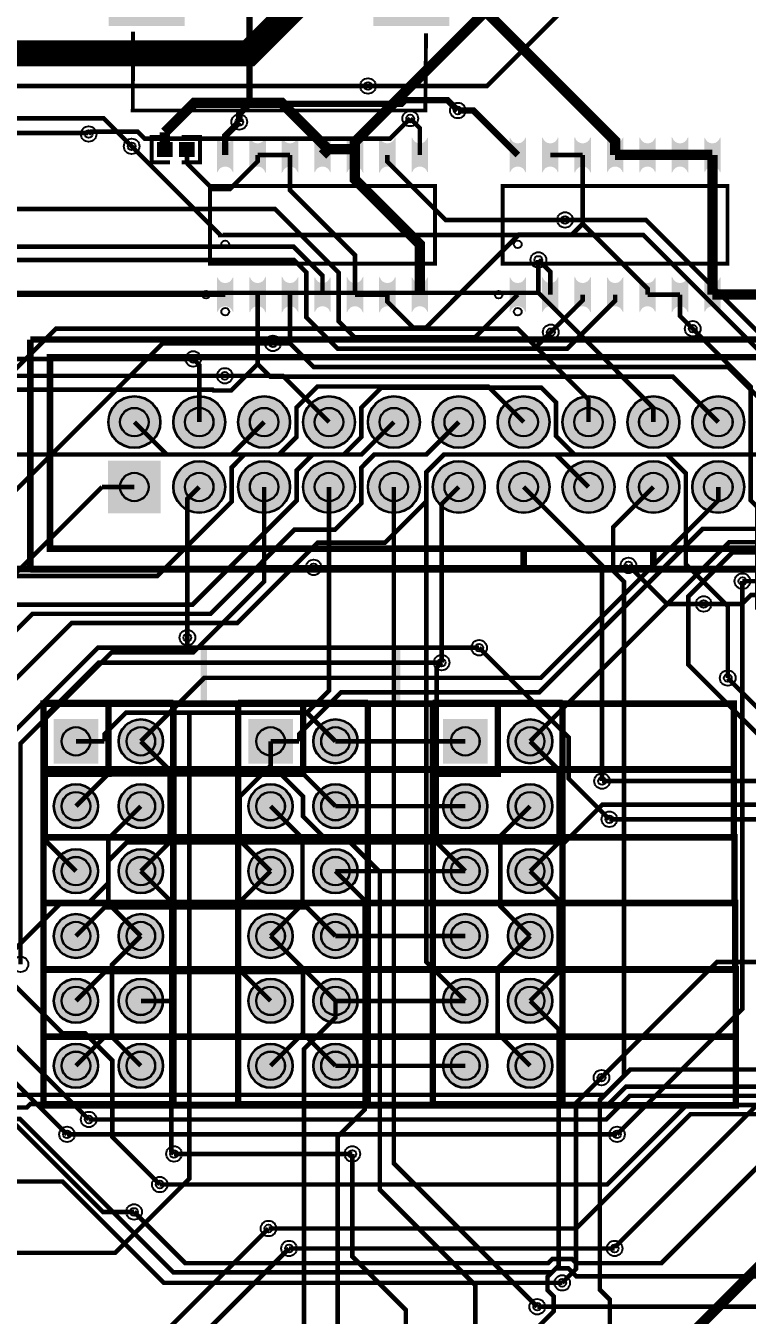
# Model space of a CAD drawing. Header units: millimetres. Extents: x 0 to 210, y -1 to 136.
# Drawn here: x 35.6 to 63.9, y 35 to 85.5 of the extents above; entities that cross this region are included whole.
import ezdxf

# ---------------------------------------------------------------- set-up
doc = ezdxf.new("R2010")
doc.units = ezdxf.units.MM
for name, color, linetype, true_color in [('BottomLayer', 7, 'Continuous', 0x0000ff), ('BottomSolderMaskLayer', 7, 'Continuous', 0xaa00ff), ('Document', 7, 'Continuous', 0xffffff), ('Hole', 7, 'Continuous', 0x222222), ('Multi-Layer', 7, 'Continuous', 0xc0c0c0), ('TopLayer', 7, 'Continuous', 0xff0000), ('TopPasteMaskLayer', 7, 'Continuous', 0x808080), ('TopSilkLayer', 7, 'Continuous', 0xffcc00), ('TopSolderMaskLayer', 7, 'Continuous', 0x800080)]:
    doc.layers.add(name, color=color, linetype=linetype, true_color=true_color)

msp = doc.modelspace()

# ---------------------------------------------------------------- hatches: boundary and pattern name
at = {"layer": 'BottomSolderMaskLayer'}
for points in [[(38.852, 69.951, 1), (40.903, 69.951, 1)], [(41.392, 69.951, 1), (43.443, 69.951, 1)], [(43.932, 69.951, 1), (45.983, 69.951, 1)], [(46.472, 69.951, 1), (48.523, 69.951, 1)], [(49.012, 69.951, 1), (51.063, 69.951, 1)], [(51.552, 69.951, 1), (53.603, 69.951, 1)], [(54.092, 69.951, 1), (56.143, 69.951, 1)], [(56.632, 69.951, 1), (58.683, 69.951, 1)], [(59.172, 69.951, 1), (61.223, 69.951, 1)], [(61.712, 69.951, 1), (63.763, 69.951, 1)], [(38.852, 68.436), (40.903, 68.436), (40.903, 66.385), (38.852, 66.385)], [(41.392, 67.411, 1), (43.443, 67.411, 1)], [(43.932, 67.411, 1), (45.983, 67.411, 1)], [(46.472, 67.411, 1), (48.523, 67.411, 1)], [(49.012, 67.411, 1), (51.063, 67.411, 1)], [(51.552, 67.411, 1), (53.603, 67.411, 1)], [(54.092, 67.411, 1), (56.143, 67.411, 1)], [(56.632, 67.411, 1), (58.683, 67.411, 1)], [(59.172, 67.411, 1), (61.223, 67.411, 1)], [(61.712, 67.411, 1), (63.763, 67.411, 1)], [(38.467, 58.33), (38.467, 56.58), (36.717, 56.58), (36.717, 58.33)], [(39.257, 57.455, 1), (41.008, 57.455, 1)], [(46.087, 58.33), (46.087, 56.58), (44.337, 56.58), (44.337, 58.33)], [(46.877, 57.455, 1), (48.628, 57.455, 1)], [(53.707, 58.33), (53.707, 56.58), (51.957, 56.58), (51.957, 58.33)], [(54.497, 57.455, 1), (56.248, 57.455, 1)], [(36.717, 54.915, 1), (38.468, 54.915, 1)], [(39.257, 54.915, 1), (41.008, 54.915, 1)], [(44.337, 54.915, 1), (46.088, 54.915, 1)], [(46.877, 54.915, 1), (48.628, 54.915, 1)], [(51.957, 54.915, 1), (53.708, 54.915, 1)], [(54.497, 54.915, 1), (56.248, 54.915, 1)], [(36.717, 52.375, 1), (38.468, 52.375, 1)], [(39.257, 52.375, 1), (41.008, 52.375, 1)], [(44.337, 52.375, 1), (46.088, 52.375, 1)], [(46.877, 52.375, 1), (48.628, 52.375, 1)], [(51.957, 52.375, 1), (53.708, 52.375, 1)], [(54.497, 52.375, 1), (56.248, 52.375, 1)], [(36.717, 49.835, 1), (38.468, 49.835, 1)], [(39.257, 49.835, 1), (41.008, 49.835, 1)], [(44.337, 49.835, 1), (46.088, 49.835, 1)], [(46.877, 49.835, 1), (48.628, 49.835, 1)], [(51.957, 49.835, 1), (53.708, 49.835, 1)], [(54.497, 49.835, 1), (56.248, 49.835, 1)], [(36.717, 47.295, 1), (38.468, 47.295, 1)], [(39.257, 47.295, 1), (41.008, 47.295, 1)], [(44.337, 47.295, 1), (46.088, 47.295, 1)], [(46.877, 47.295, 1), (48.628, 47.295, 1)], [(51.957, 47.295, 1), (53.708, 47.295, 1)], [(54.497, 47.295, 1), (56.248, 47.295, 1)], [(36.717, 44.755, 1), (38.468, 44.755, 1)], [(39.257, 44.755, 1), (41.008, 44.755, 1)], [(44.337, 44.755, 1), (46.088, 44.755, 1)], [(46.877, 44.755, 1), (48.628, 44.755, 1)], [(51.957, 44.755, 1), (53.708, 44.755, 1)], [(54.497, 44.755, 1), (56.248, 44.755, 1)]]:
    msp.add_hatch(color=256, dxfattribs=at).paths.add_polyline_path(points)
at = {"layer": 'Multi-Layer'}
for points in [[(38.878, 69.951, 1), (40.878, 69.951, 1)], [(41.418, 69.951, 1), (43.418, 69.951, 1)], [(43.958, 69.951, 1), (45.958, 69.951, 1)], [(46.498, 69.951, 1), (48.498, 69.951, 1)], [(49.038, 69.951, 1), (51.038, 69.951, 1)], [(51.578, 69.951, 1), (53.578, 69.951, 1)], [(54.118, 69.951, 1), (56.118, 69.951, 1)], [(56.658, 69.951, 1), (58.658, 69.951, 1)], [(59.198, 69.951, 1), (61.198, 69.951, 1)], [(61.738, 69.951, 1), (63.738, 69.951, 1)], [(38.878, 68.411), (40.878, 68.411), (40.878, 66.411), (38.878, 66.411)], [(41.418, 67.411, 1), (43.418, 67.411, 1)], [(43.958, 67.411, 1), (45.958, 67.411, 1)], [(46.498, 67.411, 1), (48.498, 67.411, 1)], [(49.038, 67.411, 1), (51.038, 67.411, 1)], [(51.578, 67.411, 1), (53.578, 67.411, 1)], [(54.118, 67.411, 1), (56.118, 67.411, 1)], [(56.658, 67.411, 1), (58.658, 67.411, 1)], [(59.198, 67.411, 1), (61.198, 67.411, 1)], [(61.738, 67.411, 1), (63.738, 67.411, 1)], [(38.442, 58.305), (38.442, 56.605), (36.742, 56.605), (36.742, 58.305)], [(39.282, 57.455, 1), (40.982, 57.455, 1)], [(46.062, 58.305), (46.062, 56.605), (44.362, 56.605), (44.362, 58.305)], [(46.902, 57.455, 1), (48.602, 57.455, 1)], [(53.682, 58.305), (53.682, 56.605), (51.982, 56.605), (51.982, 58.305)], [(54.522, 57.455, 1), (56.222, 57.455, 1)], [(36.742, 54.915, 1), (38.442, 54.915, 1)], [(39.282, 54.915, 1), (40.982, 54.915, 1)], [(44.362, 54.915, 1), (46.062, 54.915, 1)], [(46.902, 54.915, 1), (48.602, 54.915, 1)], [(51.982, 54.915, 1), (53.682, 54.915, 1)], [(54.522, 54.915, 1), (56.222, 54.915, 1)], [(36.742, 52.375, 1), (38.442, 52.375, 1)], [(39.282, 52.375, 1), (40.982, 52.375, 1)], [(44.362, 52.375, 1), (46.062, 52.375, 1)], [(46.902, 52.375, 1), (48.602, 52.375, 1)], [(51.982, 52.375, 1), (53.682, 52.375, 1)], [(54.522, 52.375, 1), (56.222, 52.375, 1)], [(36.742, 49.835, 1), (38.442, 49.835, 1)], [(39.282, 49.835, 1), (40.982, 49.835, 1)], [(44.362, 49.835, 1), (46.062, 49.835, 1)], [(46.902, 49.835, 1), (48.602, 49.835, 1)], [(51.982, 49.835, 1), (53.682, 49.835, 1)], [(54.522, 49.835, 1), (56.222, 49.835, 1)], [(36.742, 47.295, 1), (38.442, 47.295, 1)], [(39.282, 47.295, 1), (40.982, 47.295, 1)], [(44.362, 47.295, 1), (46.062, 47.295, 1)], [(46.902, 47.295, 1), (48.602, 47.295, 1)], [(51.982, 47.295, 1), (53.682, 47.295, 1)], [(54.522, 47.295, 1), (56.222, 47.295, 1)], [(36.742, 44.755, 1), (38.442, 44.755, 1)], [(39.282, 44.755, 1), (40.982, 44.755, 1)], [(44.362, 44.755, 1), (46.062, 44.755, 1)], [(46.902, 44.755, 1), (48.602, 44.755, 1)], [(51.982, 44.755, 1), (53.682, 44.755, 1)], [(54.522, 44.755, 1), (56.222, 44.755, 1)]]:
    msp.add_hatch(color=256, dxfattribs=at).paths.add_polyline_path(points)
at = {"layer": 'TopLayer'}
for points in [[(41.354, 80.35), (41.354, 80.89), (40.788, 80.89), (40.788, 80.35)], [(41.654, 80.35), (41.654, 80.89), (42.219, 80.89), (42.219, 80.35)], [(43.732, 81.093, -0.785398), (43.137, 81.093), (43.137, 79.721, -0.785398), (43.732, 79.721)], [(45.002, 81.093, -0.785398), (44.407, 81.093), (44.407, 79.721, -0.785398), (45.002, 79.721)], [(46.272, 81.093, -0.785398), (45.677, 81.093), (45.677, 79.721, -0.785398), (46.272, 79.721)], [(47.542, 81.093, -0.785398), (46.947, 81.093), (46.947, 79.721, -0.785398), (47.542, 79.721)], [(48.812, 81.093, -0.785398), (48.217, 81.093), (48.217, 79.721, -0.785398), (48.812, 79.721)], [(50.082, 81.093, -0.785398), (49.487, 81.093), (49.487, 79.721, -0.785398), (50.082, 79.721)], [(51.352, 81.093, -0.785398), (50.757, 81.093), (50.757, 79.721, -0.785398), (51.352, 79.721)], [(55.187, 81.093, -0.785398), (54.592, 81.093), (54.592, 79.721, -0.785398), (55.187, 79.721)], [(56.457, 81.093, -0.785398), (55.862, 81.093), (55.862, 79.721, -0.785398), (56.457, 79.721)], [(57.727, 81.093, -0.785398), (57.132, 81.093), (57.132, 79.721, -0.785398), (57.727, 79.721)], [(58.997, 81.093, -0.785398), (58.402, 81.093), (58.402, 79.721, -0.785398), (58.997, 79.721)], [(60.267, 81.093, -0.785398), (59.672, 81.093), (59.672, 79.721, -0.785398), (60.267, 79.721)], [(61.537, 81.093, -0.785398), (60.942, 81.093), (60.942, 79.721, -0.785398), (61.537, 79.721)], [(62.807, 81.093, -0.785398), (62.212, 81.093), (62.212, 79.721, -0.785398), (62.807, 79.721)], [(43.732, 75.626, -0.785398), (43.137, 75.626), (43.137, 74.253, -0.785398), (43.732, 74.253)], [(45.002, 75.626, -0.785398), (44.407, 75.626), (44.407, 74.253, -0.785398), (45.002, 74.253)], [(46.272, 75.626, -0.785398), (45.677, 75.626), (45.677, 74.253, -0.785398), (46.272, 74.253)], [(47.542, 75.626, -0.785398), (46.947, 75.626), (46.947, 74.253, -0.785398), (47.542, 74.253)], [(48.812, 75.626, -0.785398), (48.217, 75.626), (48.217, 74.253, -0.785398), (48.812, 74.253)], [(50.082, 75.626, -0.785398), (49.487, 75.626), (49.487, 74.253, -0.785398), (50.082, 74.253)], [(51.352, 75.626, -0.785398), (50.757, 75.626), (50.757, 74.253, -0.785398), (51.352, 74.253)], [(55.187, 75.626, -0.785398), (54.592, 75.626), (54.592, 74.253, -0.785398), (55.187, 74.253)], [(56.457, 75.626, -0.785398), (55.862, 75.626), (55.862, 74.253, -0.785398), (56.457, 74.253)], [(57.727, 75.626, -0.785398), (57.132, 75.626), (57.132, 74.253, -0.785398), (57.727, 74.253)], [(58.997, 75.626, -0.785398), (58.402, 75.626), (58.402, 74.253, -0.785398), (58.997, 74.253)], [(60.267, 75.626, -0.785398), (59.672, 75.626), (59.672, 74.253, -0.785398), (60.267, 74.253)], [(61.537, 75.626, -0.785398), (60.942, 75.626), (60.942, 74.253, -0.785398), (61.537, 74.253)], [(62.807, 75.626, -0.785398), (62.212, 75.626), (62.212, 74.253, -0.785398), (62.807, 74.253)]]:
    msp.add_hatch(color=256, dxfattribs=at).paths.add_polyline_path(points)
at = {"layer": 'TopPasteMaskLayer'}
for points in [[(41.369, 80.39), (41.369, 80.85), (41.329, 80.89), (40.828, 80.89), (40.788, 80.85), (40.788, 80.39), (40.828, 80.35), (41.329, 80.35)], [(41.639, 80.39), (41.639, 80.85), (41.679, 80.89), (42.179, 80.89), (42.219, 80.85), (42.219, 80.39), (42.179, 80.35), (41.679, 80.35)], [(43.732, 81.093, -0.785398), (43.137, 81.093), (43.137, 79.721, -0.785398), (43.732, 79.721)], [(45.002, 81.093, -0.785398), (44.407, 81.093), (44.407, 79.721, -0.785398), (45.002, 79.721)], [(46.272, 81.093, -0.785398), (45.677, 81.093), (45.677, 79.721, -0.785398), (46.272, 79.721)], [(47.542, 81.093, -0.785398), (46.947, 81.093), (46.947, 79.721, -0.785398), (47.542, 79.721)], [(48.812, 81.093, -0.785398), (48.217, 81.093), (48.217, 79.721, -0.785398), (48.812, 79.721)], [(50.082, 81.093, -0.785398), (49.487, 81.093), (49.487, 79.721, -0.785398), (50.082, 79.721)], [(51.352, 81.093, -0.785398), (50.757, 81.093), (50.757, 79.721, -0.785398), (51.352, 79.721)], [(55.187, 81.093, -0.785398), (54.592, 81.093), (54.592, 79.721, -0.785398), (55.187, 79.721)], [(56.457, 81.093, -0.785398), (55.862, 81.093), (55.862, 79.721, -0.785398), (56.457, 79.721)], [(57.727, 81.093, -0.785398), (57.132, 81.093), (57.132, 79.721, -0.785398), (57.727, 79.721)], [(58.997, 81.093, -0.785398), (58.402, 81.093), (58.402, 79.721, -0.785398), (58.997, 79.721)], [(60.267, 81.093, -0.785398), (59.672, 81.093), (59.672, 79.721, -0.785398), (60.267, 79.721)], [(61.537, 81.093, -0.785398), (60.942, 81.093), (60.942, 79.721, -0.785398), (61.537, 79.721)], [(62.807, 81.093, -0.785398), (62.212, 81.093), (62.212, 79.721, -0.785398), (62.807, 79.721)], [(43.732, 75.626, -0.785398), (43.137, 75.626), (43.137, 74.253, -0.785398), (43.732, 74.253)], [(45.002, 75.626, -0.785398), (44.407, 75.626), (44.407, 74.253, -0.785398), (45.002, 74.253)], [(46.272, 75.626, -0.785398), (45.677, 75.626), (45.677, 74.253, -0.785398), (46.272, 74.253)], [(47.542, 75.626, -0.785398), (46.947, 75.626), (46.947, 74.253, -0.785398), (47.542, 74.253)], [(48.812, 75.626, -0.785398), (48.217, 75.626), (48.217, 74.253, -0.785398), (48.812, 74.253)], [(50.082, 75.626, -0.785398), (49.487, 75.626), (49.487, 74.253, -0.785398), (50.082, 74.253)], [(51.352, 75.626, -0.785398), (50.757, 75.626), (50.757, 74.253, -0.785398), (51.352, 74.253)], [(55.187, 75.626, -0.785398), (54.592, 75.626), (54.592, 74.253, -0.785398), (55.187, 74.253)], [(56.457, 75.626, -0.785398), (55.862, 75.626), (55.862, 74.253, -0.785398), (56.457, 74.253)], [(57.727, 75.626, -0.785398), (57.132, 75.626), (57.132, 74.253, -0.785398), (57.727, 74.253)], [(58.997, 75.626, -0.785398), (58.402, 75.626), (58.402, 74.253, -0.785398), (58.997, 74.253)], [(60.267, 75.626, -0.785398), (59.672, 75.626), (59.672, 74.253, -0.785398), (60.267, 74.253)], [(61.537, 75.626, -0.785398), (60.942, 75.626), (60.942, 74.253, -0.785398), (61.537, 74.253)], [(62.807, 75.626, -0.785398), (62.212, 75.626), (62.212, 74.253, -0.785398), (62.807, 74.253)]]:
    msp.add_hatch(color=256, dxfattribs=at).paths.add_polyline_path(points)
at = {"layer": 'TopSilkLayer'}
for points in [[(42.469, 61.189), (42.723, 61.189), (42.723, 59.03), (42.469, 59.03), (42.469, 61.189)], [(50.038, 61.036), (50.292, 61.036), (50.292, 58.877), (50.038, 58.877), (50.038, 61.036)]]:
    msp.add_hatch(color=256, dxfattribs=at).paths.add_polyline_path(points)
at = {"layer": 'TopSolderMaskLayer'}
for points in [[(41.849, 85.448), (38.875, 85.448), (38.875, 88.999), (41.849, 88.999)], [(52.21, 85.448), (49.235, 85.448), (49.235, 88.999), (52.21, 88.999)], [(41.379, 80.324), (41.379, 80.915), (40.763, 80.915), (40.763, 80.324)], [(41.628, 80.324), (41.628, 80.915), (42.245, 80.915), (42.245, 80.324)], [(43.757, 81.111, -0.785398), (43.111, 81.111), (43.111, 79.703, -0.785398), (43.757, 79.703)], [(45.027, 81.111, -0.785398), (44.381, 81.111), (44.381, 79.703, -0.785398), (45.027, 79.703)], [(46.297, 81.111, -0.785398), (45.651, 81.111), (45.651, 79.703, -0.785398), (46.297, 79.703)], [(47.567, 81.111, -0.785398), (46.921, 81.111), (46.921, 79.703, -0.785398), (47.567, 79.703)], [(48.837, 81.111, -0.785398), (48.191, 81.111), (48.191, 79.703, -0.785398), (48.837, 79.703)], [(50.107, 81.111, -0.785398), (49.461, 81.111), (49.461, 79.703, -0.785398), (50.107, 79.703)], [(51.377, 81.111, -0.785398), (50.731, 81.111), (50.731, 79.703, -0.785398), (51.377, 79.703)], [(55.213, 81.111, -0.785398), (54.567, 81.111), (54.567, 79.703, -0.785398), (55.213, 79.703)], [(56.483, 81.111, -0.785398), (55.837, 81.111), (55.837, 79.703, -0.785398), (56.483, 79.703)], [(57.753, 81.111, -0.785398), (57.107, 81.111), (57.107, 79.703, -0.785398), (57.753, 79.703)], [(59.023, 81.111, -0.785398), (58.377, 81.111), (58.377, 79.703, -0.785398), (59.023, 79.703)], [(60.293, 81.111, -0.785398), (59.647, 81.111), (59.647, 79.703, -0.785398), (60.293, 79.703)], [(61.563, 81.111, -0.785398), (60.917, 81.111), (60.917, 79.703, -0.785398), (61.563, 79.703)], [(62.833, 81.111, -0.785398), (62.187, 81.111), (62.187, 79.703, -0.785398), (62.833, 79.703)], [(43.757, 75.643, -0.785398), (43.111, 75.643), (43.111, 74.236, -0.785398), (43.757, 74.236)], [(45.027, 75.643, -0.785398), (44.381, 75.643), (44.381, 74.236, -0.785398), (45.027, 74.236)], [(46.297, 75.643, -0.785398), (45.651, 75.643), (45.651, 74.236, -0.785398), (46.297, 74.236)], [(47.567, 75.643, -0.785398), (46.921, 75.643), (46.921, 74.236, -0.785398), (47.567, 74.236)], [(48.837, 75.643, -0.785398), (48.191, 75.643), (48.191, 74.236, -0.785398), (48.837, 74.236)], [(50.107, 75.643, -0.785398), (49.461, 75.643), (49.461, 74.236, -0.785398), (50.107, 74.236)], [(51.377, 75.643, -0.785398), (50.731, 75.643), (50.731, 74.236, -0.785398), (51.377, 74.236)], [(55.213, 75.643, -0.785398), (54.567, 75.643), (54.567, 74.236, -0.785398), (55.213, 74.236)], [(56.483, 75.643, -0.785398), (55.837, 75.643), (55.837, 74.236, -0.785398), (56.483, 74.236)], [(57.753, 75.643, -0.785398), (57.107, 75.643), (57.107, 74.236, -0.785398), (57.753, 74.236)], [(59.023, 75.643, -0.785398), (58.377, 75.643), (58.377, 74.236, -0.785398), (59.023, 74.236)], [(60.293, 75.643, -0.785398), (59.647, 75.643), (59.647, 74.236, -0.785398), (60.293, 74.236)], [(61.563, 75.643, -0.785398), (60.917, 75.643), (60.917, 74.236, -0.785398), (61.563, 74.236)], [(62.833, 75.643, -0.785398), (62.187, 75.643), (62.187, 74.236, -0.785398), (62.833, 74.236)], [(38.852, 69.951, 1), (40.903, 69.951, 1)], [(41.392, 69.951, 1), (43.443, 69.951, 1)], [(43.932, 69.951, 1), (45.983, 69.951, 1)], [(46.472, 69.951, 1), (48.523, 69.951, 1)], [(49.012, 69.951, 1), (51.063, 69.951, 1)], [(51.552, 69.951, 1), (53.603, 69.951, 1)], [(54.092, 69.951, 1), (56.143, 69.951, 1)], [(56.632, 69.951, 1), (58.683, 69.951, 1)], [(59.172, 69.951, 1), (61.223, 69.951, 1)], [(61.712, 69.951, 1), (63.763, 69.951, 1)], [(38.852, 68.436), (40.903, 68.436), (40.903, 66.385), (38.852, 66.385)], [(41.392, 67.411, 1), (43.443, 67.411, 1)], [(43.932, 67.411, 1), (45.983, 67.411, 1)], [(46.472, 67.411, 1), (48.523, 67.411, 1)], [(49.012, 67.411, 1), (51.063, 67.411, 1)], [(51.552, 67.411, 1), (53.603, 67.411, 1)], [(54.092, 67.411, 1), (56.143, 67.411, 1)], [(56.632, 67.411, 1), (58.683, 67.411, 1)], [(59.172, 67.411, 1), (61.223, 67.411, 1)], [(61.712, 67.411, 1), (63.763, 67.411, 1)], [(38.467, 58.33), (38.467, 56.58), (36.717, 56.58), (36.717, 58.33)], [(39.257, 57.455, 1), (41.008, 57.455, 1)], [(46.087, 58.33), (46.087, 56.58), (44.337, 56.58), (44.337, 58.33)], [(46.877, 57.455, 1), (48.628, 57.455, 1)], [(53.707, 58.33), (53.707, 56.58), (51.957, 56.58), (51.957, 58.33)], [(54.497, 57.455, 1), (56.248, 57.455, 1)], [(36.717, 54.915, 1), (38.468, 54.915, 1)], [(39.257, 54.915, 1), (41.008, 54.915, 1)], [(44.337, 54.915, 1), (46.088, 54.915, 1)], [(46.877, 54.915, 1), (48.628, 54.915, 1)], [(51.957, 54.915, 1), (53.708, 54.915, 1)], [(54.497, 54.915, 1), (56.248, 54.915, 1)], [(36.717, 52.375, 1), (38.468, 52.375, 1)], [(39.257, 52.375, 1), (41.008, 52.375, 1)], [(44.337, 52.375, 1), (46.088, 52.375, 1)], [(46.877, 52.375, 1), (48.628, 52.375, 1)], [(51.957, 52.375, 1), (53.708, 52.375, 1)], [(54.497, 52.375, 1), (56.248, 52.375, 1)], [(36.717, 49.835, 1), (38.468, 49.835, 1)], [(39.257, 49.835, 1), (41.008, 49.835, 1)], [(44.337, 49.835, 1), (46.088, 49.835, 1)], [(46.877, 49.835, 1), (48.628, 49.835, 1)], [(51.957, 49.835, 1), (53.708, 49.835, 1)], [(54.497, 49.835, 1), (56.248, 49.835, 1)], [(36.717, 47.295, 1), (38.468, 47.295, 1)], [(39.257, 47.295, 1), (41.008, 47.295, 1)], [(44.337, 47.295, 1), (46.088, 47.295, 1)], [(46.877, 47.295, 1), (48.628, 47.295, 1)], [(51.957, 47.295, 1), (53.708, 47.295, 1)], [(54.497, 47.295, 1), (56.248, 47.295, 1)], [(36.717, 44.755, 1), (38.468, 44.755, 1)], [(39.257, 44.755, 1), (41.008, 44.755, 1)], [(44.337, 44.755, 1), (46.088, 44.755, 1)], [(46.877, 44.755, 1), (48.628, 44.755, 1)], [(51.957, 44.755, 1), (53.708, 44.755, 1)], [(54.497, 44.755, 1), (56.248, 44.755, 1)]]:
    msp.add_hatch(color=256, dxfattribs=at).paths.add_polyline_path(points)

# ---------------------------------------------------------------- linework, layer by layer
at = {"layer": 'BottomLayer'}
for points, const_width in [([(49.026, 83.106), (53.683, 83.106), (65.424, 94.846)], 0.178), ([(44.383, 91.999), (44.383, 82.406)], 0.254), ([(43.986, 81.699), (43.986, 82.008), (44.383, 82.406)], 0.254), ([(44.383, 82.406), (50.337, 82.406), (50.482, 82.552), (52.138, 82.552), (52.542, 82.147)], 0.254), ([(50.678, 81.833), (49.887, 81.042), (40.285, 81.042), (40.01, 81.318), (38.181, 81.318), (38.089, 81.226)], 0.178), ([(73.735, 63.73), (69.475, 63.73), (66.548, 66.657), (66.548, 70.527), (59.801, 77.274), (43.242, 77.274), (43.242, 77.275), (39.772, 80.745)], 0.178), ([(67.818, 69.951), (59.906, 77.863), (56.74, 77.863)], 0.178), ([(55.696, 75.01), (55.696, 76.299)], 0.178), ([(55.696, 75.01), (29.441, 75.01), (23.832, 69.401), (23.177, 69.401), (22.265, 68.488), (22.265, 64.327), (21.108, 63.17)], 0.178), ([(60.198, 69.951), (60.198, 70.508), (55.696, 75.01)], 0.178), ([(55.603, 72.89), (54.888, 73.605), (36.809, 73.605), (33.159, 69.955), (29.942, 69.955), (25.517, 65.529), (25.517, 63.435), (23.982, 61.9), (22.378, 61.9), (21.108, 60.63)], 0.178), ([(64.261, 62.612), (64.261, 66.634), (64.009, 66.886), (64.009, 71.335), (61.74, 73.604)], 0.178), ([(56.181, 73.468), (55.603, 72.89)], 0.178), ([(23.648, 60.63), (26.633, 63.616), (31.564, 63.616), (40.98, 73.031), (45.301, 73.031)], 0.178), ([(55.603, 72.89), (57.658, 70.835), (57.658, 69.951)], 0.178), ([(42.418, 69.951), (42.418, 72.186), (42.181, 72.423)], 0.178), ([(43.422, 71.762), (45.686, 71.762), (47.498, 69.951)], 0.178), ([(39.878, 69.951), (41.146, 68.682), (48.079, 68.682), (48.768, 69.37), (48.768, 70.518), (49.548, 71.298), (55.809, 71.298), (56.388, 70.719), (56.388, 69.406), (57.111, 68.682), (60.732, 68.682), (61.468, 67.946), (61.468, 64.389), (63.11, 62.746), (63.11, 59.934)], 0.178), ([(52.832, 47.295), (51.309, 48.818), (51.309, 67.982), (52.008, 68.681), (56.388, 68.681), (57.658, 67.411)], 0.178), ([(29.439, 61.494), (29.822, 61.494), (31.357, 63.029), (34.228, 63.029), (38.611, 67.411)], 0.178), ([(39.878, 67.411), (38.611, 67.411)], 0.178), ([(41.955, 61.514), (41.955, 66.949), (42.418, 67.411)], 0.178), ([(44.958, 67.411), (44.958, 64.262)], 0.178), ([(46.634, 58.574), (47.498, 59.438), (47.498, 67.411)], 0.178), ([(50.038, 67.411), (50.038, 40.936), (55.65, 35.324)], 0.178), ([(51.909, 60.536), (51.909, 66.742), (52.578, 67.411)], 0.178), ([(55.118, 67.411), (58.188, 64.34), (58.188, 55.899)], 0.178), ([(58.825, 25.966), (58.491, 26.299), (58.491, 35.604), (58.102, 35.993), (58.102, 43.417), (59.046, 44.361), (59.046, 63.705), (58.623, 64.127), (58.623, 65.836), (60.198, 67.411)], 0.178), ([(35.421, 48.729), (35.421, 57.374), (38.987, 60.94), (42.193, 60.94), (44.958, 63.705), (44.958, 64.262)], 0.178), ([(46.898, 64.262), (44.958, 64.262)], 0.178), ([(62.165, 62.833), (60.728, 62.833), (59.22, 64.341)], 0.178), ([(58.774, 42.071), (63.684, 46.981), (63.684, 63.725)], 0.178), ([(58.472, 54.405), (56.885, 55.992), (56.885, 57.61), (53.376, 61.119)], 0.178), ([(51.909, 60.536), (51.714, 60.34), (51.714, 53.494), (52.832, 52.375)], 0.178), ([(42.031, 58.574), (42.031, 40.34), (39.127, 37.436), (33.047, 37.436), (32.808, 37.196), (32.808, 35.098), (36.054, 31.852), (36.054, 25.001), (36.34, 24.715)], 0.178), ([(42.031, 58.574), (39.549, 58.574), (38.709, 57.734), (38.709, 57.455)], 0.178), ([(46.634, 58.574), (42.031, 58.574)], 0.178), ([(47.752, 57.455), (46.634, 58.574)], 0.178), ([(37.592, 57.455), (38.709, 57.455)], 0.178), ([(40.132, 52.375), (41.253, 53.496), (41.253, 56.334), (40.132, 57.455)], 0.178), ([(45.212, 57.455), (45.212, 56.497)], 0.178), ([(55.372, 57.455), (56.491, 56.336), (56.491, 53.494), (55.372, 52.375)], 0.178), ([(45.212, 52.375), (44.003, 53.584), (44.003, 55.288), (45.212, 56.497)], 0.178), ([(45.212, 56.497), (45.212, 56.338)], 0.178), ([(51.894, 25.169), (53.229, 26.504), (53.229, 36.165), (49.489, 39.905), (49.489, 52.341), (48.185, 53.645), (47.358, 53.645), (46.482, 54.521), (46.482, 55.297), (45.441, 56.338), (45.212, 56.338)], 0.178), ([(33.353, 55.144), (34.377, 54.119), (34.377, 48.718), (37.07, 46.025), (37.952, 46.025), (39.014, 44.964), (39.014, 41.97), (40.875, 40.108)], 0.178), ([(40.132, 49.835), (38.862, 51.105), (38.862, 53.645), (40.132, 54.915)], 0.178), ([(45.212, 49.835), (46.463, 51.086), (46.463, 53.664), (45.212, 54.915)], 0.178), ([(55.372, 49.835), (54.207, 51), (54.207, 53.75), (55.372, 54.915)], 0.178), ([(40.132, 52.375), (41.323, 51.184), (41.323, 47.295)], 0.178), ([(47.752, 52.375), (48.891, 51.236), (48.891, 43.034), (47.838, 41.981), (47.838, 24.111), (46.993, 23.267), (42.754, 23.267)], 0.178), ([(45.212, 47.295), (43.968, 48.539), (43.968, 51.131), (45.212, 52.375)], 0.178), ([(55.372, 47.295), (56.491, 48.414), (56.491, 51.256), (55.372, 52.375)], 0.178), ([(38.094, 42.654), (33.449, 47.299), (33.449, 50.111)], 0.178), ([(40.132, 44.755), (39.003, 45.885), (39.003, 48.705), (40.132, 49.835)], 0.178), ([(45.212, 44.755), (46.482, 46.025), (46.482, 48.565), (45.212, 49.835)], 0.178), ([(55.372, 44.755), (54.102, 46.025), (54.102, 48.565), (55.372, 49.835)], 0.178), ([(40.132, 47.295), (41.323, 47.295)], 0.178), ([(41.323, 47.295), (41.323, 41.411), (41.429, 41.305)], 0.178), ([(46.694, 23.89), (46.521, 24.063), (46.521, 45.414), (47.752, 46.646), (47.752, 47.295)], 0.178), ([(55.372, 47.295), (56.491, 46.177), (56.491, 36.932), (56.054, 36.495), (56.054, 35.972), (56.297, 35.728), (56.297, 35.151), (53.587, 32.441), (53.587, 30.856), (54.406, 30.037), (54.96, 30.037), (55.768, 29.229), (55.768, 24.255), (55.428, 23.916)], 0.178), ([(66.309, 45.278), (58.68, 37.649), (58.68, 37.605)], 0.178), ([(37.242, 42.071), (34.649, 44.664)], 0.178), ([(39.866, 39.036), (38.65, 39.036), (33.595, 44.091)], 0.178), ([(56.627, 36.258), (57.171, 36.801), (57.171, 43.297), (58.165, 44.291)], 0.178), ([(50.289, 25.088), (50.504, 25.302), (50.504, 35.198), (48.413, 37.289), (48.413, 41.305)], 0.178), ([(67.615, 40.197), (59.817, 32.399), (59.817, 31.307)], 0.406), ([(45.13, 38.386), (39.771, 33.027), (39.771, 25.253)], 0.178), ([(45.933, 37.605), (42.203, 33.875), (42.203, 24.092), (41.352, 23.24)], 0.178)]:
    msp.add_lwpolyline(points, dxfattribs=dict(at, const_width=const_width))
at = {"layer": 'BottomSolderMaskLayer'}
for centre, radius in [((39.878, 69.951), 1.025), ((42.418, 69.951), 1.025), ((44.958, 69.951), 1.025), ((47.498, 69.951), 1.025), ((50.038, 69.951), 1.025), ((52.578, 69.951), 1.025), ((55.118, 69.951), 1.025), ((57.658, 69.951), 1.025), ((60.198, 69.951), 1.025), ((62.738, 69.951), 1.025), ((39.878, 69.951), 0.564), ((42.418, 69.951), 0.564), ((44.958, 69.951), 0.564), ((47.498, 69.951), 0.564), ((50.038, 69.951), 0.564), ((52.578, 69.951), 0.564), ((55.118, 69.951), 0.564), ((57.658, 69.951), 0.564), ((60.198, 69.951), 0.564), ((62.738, 69.951), 0.564), ((42.418, 67.411), 1.025), ((44.958, 67.411), 1.025), ((47.498, 67.411), 1.025), ((50.038, 67.411), 1.025), ((52.578, 67.411), 1.025), ((55.118, 67.411), 1.025), ((57.658, 67.411), 1.025), ((60.198, 67.411), 1.025), ((62.738, 67.411), 1.025), ((39.878, 67.411), 0.564), ((42.418, 67.411), 0.564), ((44.958, 67.411), 0.564), ((47.498, 67.411), 0.564), ((50.038, 67.411), 0.564), ((52.578, 67.411), 0.564), ((55.118, 67.411), 0.564), ((57.658, 67.411), 0.564), ((60.198, 67.411), 0.564), ((62.738, 67.411), 0.564), ((40.132, 57.455), 0.875), ((47.752, 57.455), 0.875), ((55.372, 57.455), 0.875), ((37.592, 57.455), 0.566), ((40.132, 57.455), 0.566), ((45.212, 57.455), 0.566), ((47.752, 57.455), 0.566), ((52.832, 57.455), 0.566), ((55.372, 57.455), 0.566), ((37.592, 54.915), 0.875), ((40.132, 54.915), 0.875), ((45.212, 54.915), 0.875), ((47.752, 54.915), 0.875), ((52.832, 54.915), 0.875), ((55.372, 54.915), 0.875), ((37.592, 54.915), 0.566), ((40.132, 54.915), 0.566), ((45.212, 54.915), 0.566), ((47.752, 54.915), 0.566), ((52.832, 54.915), 0.566), ((55.372, 54.915), 0.566), ((37.592, 52.375), 0.875), ((40.132, 52.375), 0.875), ((45.212, 52.375), 0.875), ((47.752, 52.375), 0.875), ((52.832, 52.375), 0.875), ((55.372, 52.375), 0.875), ((37.592, 52.375), 0.566), ((40.132, 52.375), 0.566), ((45.212, 52.375), 0.566), ((47.752, 52.375), 0.566), ((52.832, 52.375), 0.566), ((55.372, 52.375), 0.566), ((37.592, 49.835), 0.875), ((40.132, 49.835), 0.875), ((45.212, 49.835), 0.875), ((47.752, 49.835), 0.875), ((52.832, 49.835), 0.875), ((55.372, 49.835), 0.875), ((37.592, 49.835), 0.566), ((40.132, 49.835), 0.566), ((45.212, 49.835), 0.566), ((47.752, 49.835), 0.566), ((52.832, 49.835), 0.566), ((55.372, 49.835), 0.566), ((37.592, 47.295), 0.875), ((40.132, 47.295), 0.875), ((45.212, 47.295), 0.875), ((47.752, 47.295), 0.875), ((52.832, 47.295), 0.875), ((55.372, 47.295), 0.875), ((37.592, 47.295), 0.566), ((40.132, 47.295), 0.566), ((45.212, 47.295), 0.566), ((47.752, 47.295), 0.566), ((52.832, 47.295), 0.566), ((55.372, 47.295), 0.566), ((37.592, 44.755), 0.875), ((40.132, 44.755), 0.875), ((45.212, 44.755), 0.875), ((47.752, 44.755), 0.875), ((52.832, 44.755), 0.875), ((55.372, 44.755), 0.875), ((37.592, 44.755), 0.566), ((40.132, 44.755), 0.566), ((45.212, 44.755), 0.566), ((47.752, 44.755), 0.566), ((52.832, 44.755), 0.566), ((55.372, 44.755), 0.566)]:
    msp.add_circle(centre, radius, dxfattribs=at)
at = {"layer": 'Document'}
for centre in [(43.434, 74.273), (54.89, 74.273)]:
    msp.add_circle(centre, 0.15, dxfattribs=at)
at = {"layer": 'Hole'}
for centre in [(49.026, 83.106), (52.542, 82.147), (43.986, 81.699), (50.678, 81.833), (38.089, 81.226), (39.772, 80.744), (56.74, 77.863), (55.696, 76.299), (61.74, 73.604), (45.301, 73.031), (56.181, 73.468), (42.181, 72.423), (43.421, 71.762), (46.898, 64.262), (59.22, 64.341), (63.684, 63.724), (62.165, 62.833), (41.955, 61.514), (53.376, 61.119), (51.909, 60.536), (63.11, 59.933), (58.188, 55.899), (58.472, 54.405), (58.165, 44.291), (38.094, 42.654), (37.242, 42.071), (58.774, 42.071), (41.429, 41.305), (48.413, 41.305), (40.875, 40.108), (39.866, 39.036), (45.13, 38.386), (45.933, 37.605), (58.68, 37.605), (56.627, 36.258), (55.65, 35.324)]:
    msp.add_circle(centre, 0.152, dxfattribs=at)
at = {"layer": 'Multi-Layer'}
for centre, radius in [((49.026, 83.106), 0.305), ((52.542, 82.147), 0.305), ((43.986, 81.699), 0.305), ((50.678, 81.833), 0.305), ((38.089, 81.226), 0.305), ((39.772, 80.744), 0.305), ((56.74, 77.863), 0.305), ((55.696, 76.299), 0.305), ((56.181, 73.468), 0.305), ((61.74, 73.604), 0.305), ((45.301, 73.031), 0.305), ((42.181, 72.423), 0.305), ((43.421, 71.762), 0.305), ((39.878, 69.951), 1), ((42.418, 69.951), 1), ((44.958, 69.951), 1), ((47.498, 69.951), 1), ((50.038, 69.951), 1), ((52.578, 69.951), 1), ((55.118, 69.951), 1), ((57.658, 69.951), 1), ((60.198, 69.951), 1), ((62.738, 69.951), 1), ((39.878, 69.951), 0.55), ((42.418, 69.951), 0.55), ((44.958, 69.951), 0.55), ((47.498, 69.951), 0.55), ((50.038, 69.951), 0.55), ((52.578, 69.951), 0.55), ((55.118, 69.951), 0.55), ((57.658, 69.951), 0.55), ((60.198, 69.951), 0.55), ((62.738, 69.951), 0.55), ((42.418, 67.411), 1), ((44.958, 67.411), 1), ((47.498, 67.411), 1), ((50.038, 67.411), 1), ((52.578, 67.411), 1), ((55.118, 67.411), 1), ((57.658, 67.411), 1), ((60.198, 67.411), 1), ((62.738, 67.411), 1), ((39.878, 67.411), 0.55), ((42.418, 67.411), 0.55), ((44.958, 67.411), 0.55), ((47.498, 67.411), 0.55), ((50.038, 67.411), 0.55), ((52.578, 67.411), 0.55), ((55.118, 67.411), 0.55), ((57.658, 67.411), 0.55), ((60.198, 67.411), 0.55), ((62.738, 67.411), 0.55), ((59.22, 64.341), 0.305), ((46.898, 64.262), 0.305), ((63.684, 63.724), 0.305), ((62.165, 62.833), 0.305), ((41.955, 61.514), 0.305), ((53.376, 61.119), 0.305), ((51.909, 60.536), 0.305), ((63.11, 59.933), 0.305), ((40.132, 57.455), 0.85), ((47.752, 57.455), 0.85), ((55.372, 57.455), 0.85), ((37.592, 57.455), 0.55), ((40.132, 57.455), 0.55), ((45.212, 57.455), 0.55), ((47.752, 57.455), 0.55), ((52.832, 57.455), 0.55), ((55.372, 57.455), 0.55), ((58.188, 55.899), 0.305), ((37.592, 54.915), 0.85), ((40.132, 54.915), 0.85), ((45.212, 54.915), 0.85), ((47.752, 54.915), 0.85), ((52.832, 54.915), 0.85), ((55.372, 54.915), 0.85), ((37.592, 54.915), 0.55), ((40.132, 54.915), 0.55), ((45.212, 54.915), 0.55), ((47.752, 54.915), 0.55), ((52.832, 54.915), 0.55), ((55.372, 54.915), 0.55), ((58.472, 54.405), 0.305), ((37.592, 52.375), 0.85), ((40.132, 52.375), 0.85), ((45.212, 52.375), 0.85), ((47.752, 52.375), 0.85), ((52.832, 52.375), 0.85), ((55.372, 52.375), 0.85), ((37.592, 52.375), 0.55), ((40.132, 52.375), 0.55), ((45.212, 52.375), 0.55), ((47.752, 52.375), 0.55), ((52.832, 52.375), 0.55), ((55.372, 52.375), 0.55), ((37.592, 49.835), 0.85), ((40.132, 49.835), 0.85), ((45.212, 49.835), 0.85), ((47.752, 49.835), 0.85), ((52.832, 49.835), 0.85), ((55.372, 49.835), 0.85), ((37.592, 49.835), 0.55), ((40.132, 49.835), 0.55), ((45.212, 49.835), 0.55), ((47.752, 49.835), 0.55), ((52.832, 49.835), 0.55), ((55.372, 49.835), 0.55), ((35.421, 48.728), 0.305), ((37.592, 47.295), 0.85), ((40.132, 47.295), 0.85), ((45.212, 47.295), 0.85), ((47.752, 47.295), 0.85), ((52.832, 47.295), 0.85), ((55.372, 47.295), 0.85), ((37.592, 47.295), 0.55), ((40.132, 47.295), 0.55), ((45.212, 47.295), 0.55), ((47.752, 47.295), 0.55), ((52.832, 47.295), 0.55), ((55.372, 47.295), 0.55), ((37.592, 44.755), 0.85), ((40.132, 44.755), 0.85), ((45.212, 44.755), 0.85), ((47.752, 44.755), 0.85), ((52.832, 44.755), 0.85), ((55.372, 44.755), 0.85), ((37.592, 44.755), 0.55), ((40.132, 44.755), 0.55), ((45.212, 44.755), 0.55), ((47.752, 44.755), 0.55), ((52.832, 44.755), 0.55), ((55.372, 44.755), 0.55), ((58.165, 44.291), 0.305), ((38.094, 42.654), 0.305), ((37.242, 42.071), 0.305), ((58.774, 42.071), 0.305), ((41.429, 41.305), 0.305), ((48.413, 41.305), 0.305), ((40.875, 40.108), 0.305), ((39.866, 39.036), 0.305), ((45.13, 38.386), 0.305), ((45.933, 37.605), 0.305), ((58.68, 37.605), 0.305), ((56.627, 36.258), 0.305), ((55.65, 35.324), 0.305)]:
    msp.add_circle(centre, radius, dxfattribs=at)
at = {"layer": 'TopLayer'}
for points, const_width in [([(18.135, 89.967), (23.723, 84.379), (44.348, 84.379), (47.193, 87.224), (50.723, 87.224)], 1.016), ([(20.929, 87.173), (23.723, 84.379), (44.349, 84.379), (47.193, 87.224), (50.723, 87.224)], 0.406), ([(53.625, 86.027), (48.514, 80.916), (48.514, 80.628)], 0.406), ([(53.625, 86.027), (58.7, 80.953), (58.7, 80.407)], 0.406), ([(49.026, 83.106), (19.539, 83.106), (13.658, 77.225), (7.323, 77.225), (4.169, 74.07), (4.169, 71.4), (5.201, 70.368), (5.201, 48.34), (7.292, 46.249), (7.532, 46.249)], 0.178), ([(47.465, 80.628), (45.641, 82.451), (42.226, 82.451), (41.071, 81.297)], 0.406), ([(52.542, 82.147), (53.15, 82.147), (54.89, 80.407)], 0.254), ([(39.772, 80.745), (38.675, 81.841), (20.253, 81.841)], 0.178), ([(43.986, 81.699), (43.434, 81.148), (43.434, 80.407)], 0.254), ([(51.054, 80.407), (51.054, 81.457), (50.678, 81.833)], 0.178), ([(12.507, 73.82), (12.507, 74.029), (19.746, 81.268), (38.047, 81.268), (38.089, 81.226)], 0.178), ([(41.071, 80.62), (41.071, 81.297)], 0.406), ([(11.688, 72.34), (11.688, 72.473), (12.444, 73.229), (12.94, 73.229), (13.275, 73.565), (13.275, 74.291), (19.881, 80.897), (28.179, 80.897), (30.784, 78.292), (45.386, 78.292), (47.879, 75.799), (47.879, 73.894), (48.496, 73.277), (53.227, 73.277), (54.89, 74.94)], 0.178), ([(47.244, 80.407), (47.465, 80.628)], 0.406), ([(47.465, 80.628), (48.514, 80.628)], 0.406), ([(48.514, 80.628), (48.514, 80.407)], 0.406), ([(41.937, 80.62), (41.937, 80.083)], 0.178), ([(44.704, 80.407), (44.704, 80.155), (43.616, 79.067), (42.953, 79.067), (41.937, 80.083)], 0.178), ([(45.974, 80.407), (44.704, 80.407)], 0.178), ([(48.514, 74.94), (48.514, 76.487), (45.974, 79.027), (45.974, 80.407)], 0.178), ([(48.514, 80.407), (48.514, 79.446), (51.054, 76.906), (51.054, 74.94)], 0.406), ([(49.784, 80.407), (49.784, 80.144), (52.066, 77.863), (56.74, 77.863)], 0.178), ([(57.43, 80.407), (56.16, 80.407)], 0.178), ([(57.43, 77.71), (57.43, 80.407)], 0.178), ([(58.7, 80.407), (59.97, 80.407)], 0.406), ([(61.24, 80.407), (59.97, 80.407)], 0.406), ([(62.51, 80.407), (61.24, 80.407)], 0.406), ([(62.51, 80.407), (62.51, 74.94)], 0.406), ([(49.784, 74.94), (49.784, 74.661), (50.801, 73.643), (51.288, 73.643), (54.934, 77.29), (57.01, 77.29), (57.43, 77.71)], 0.178), ([(57.43, 77.71), (59.97, 75.17), (59.97, 74.94)], 0.178), ([(47.244, 74.94), (47.244, 75.681), (46.108, 76.817), (24.488, 76.817)], 0.178), ([(58.7, 74.94), (58.7, 74.702), (56.818, 72.821), (47.843, 72.821), (46.609, 74.055), (46.609, 75.811), (46.123, 76.297), (27.555, 76.297), (22.2, 70.943), (22.2, 69.698), (22.148, 69.647), (20.067, 69.647), (16.801, 72.912), (13.656, 72.912), (13.085, 72.34)], 0.178), ([(56.16, 74.94), (56.16, 75.835), (55.696, 76.299)], 0.178), ([(43.434, 74.94), (32.058, 74.94), (28.124, 71.005)], 0.178), ([(44.704, 72.222), (44.704, 74.94)], 0.178), ([(45.974, 73.031), (45.974, 74.94)], 0.178), ([(49.784, 74.94), (48.514, 74.94)], 0.178), ([(56.181, 73.468), (57.43, 74.717), (57.43, 74.94)], 0.178), ([(61.24, 74.94), (59.97, 74.94)], 0.178), ([(61.74, 73.604), (61.24, 74.104), (61.24, 74.94)], 0.178), ([(62.51, 74.94), (65.369, 74.94), (70.358, 69.951)], 0.406), ([(45.974, 73.031), (45.301, 73.031)], 0.178), ([(65.278, 69.951), (63.122, 72.107), (46.899, 72.107), (45.974, 73.031)], 0.178), ([(23.648, 63.17), (23.648, 63.827), (31.041, 71.22), (42.943, 71.22), (42.977, 71.186), (43.668, 71.186), (44.704, 72.222)], 0.178), ([(25.963, 72.346), (27.984, 70.325), (28.263, 70.325), (30.361, 72.423), (42.181, 72.423)], 0.178), ([(62.738, 69.951), (60.962, 71.726), (45.2, 71.726), (44.704, 72.222)], 0.178), ([(23.648, 65.71), (24.624, 65.71), (30.677, 71.762), (43.422, 71.762)], 0.178), ([(27.765, 60.978), (27.765, 61.559), (30.132, 63.925), (40.775, 63.925), (43.688, 66.838), (43.688, 68.175), (44.194, 68.682), (45.54, 68.682), (46.228, 69.369), (46.228, 70.526), (47.048, 71.346), (53.723, 71.346), (55.118, 69.951)], 0.178), ([(32.077, 70.538), (33.935, 68.681), (43.688, 68.681), (44.958, 69.951)], 0.178), ([(52.578, 69.951), (51.308, 68.681), (49.273, 68.681), (48.768, 68.175), (48.768, 66.779), (47.73, 65.741), (46.15, 65.741), (42.854, 62.444), (35.893, 62.444), (33.672, 60.224), (24.877, 60.224), (23.813, 59.159), (20.443, 59.159), (19.952, 58.668), (19.952, 56.706), (21.108, 55.55)], 0.178), ([(86.969, 69.951), (83.161, 66.142), (73.505, 66.142), (72.212, 64.85), (63.292, 64.85), (61.564, 63.122), (61.564, 60.459), (65.545, 56.477), (65.545, 55.729), (64.794, 54.978), (58.2, 54.978), (56.716, 53.494), (39.575, 53.494), (38.862, 52.781), (38.862, 51.914), (38.053, 51.105), (36.986, 51.105), (33.524, 47.642), (27.439, 47.642), (25.703, 49.379), (22.199, 49.379), (21.108, 50.47)], 0.178), ([(67.818, 69.951), (66.548, 68.681), (51.997, 68.681), (51.309, 67.992), (51.309, 66.845), (49.696, 65.232), (47.057, 65.232), (43.912, 62.087), (37.426, 62.087), (33.023, 57.684), (24.054, 57.684), (23.648, 58.09)], 0.178), ([(50.038, 69.951), (48.768, 68.681), (46.857, 68.681), (46.229, 68.053), (46.229, 66.879), (42.152, 62.802), (30.086, 62.802), (30.063, 62.778)], 0.178), ([(92.049, 69.951), (90.779, 68.681), (90.779, 66.725), (89.687, 65.632), (74.16, 65.632), (72.252, 63.725), (63.684, 63.725)], 0.178), ([(40.132, 57.455), (42.616, 59.939), (55.787, 59.939), (62.738, 66.89), (62.738, 67.411)], 0.178), ([(46.329, 57.455), (46.329, 57.734), (47.971, 59.377), (55.73, 59.377), (62.127, 65.774), (66.181, 65.774), (67.818, 67.411)], 0.178), ([(72.898, 67.411), (70.735, 65.249), (63.166, 65.249), (55.372, 57.455)], 0.178), ([(46.898, 64.262), (59.141, 64.262), (59.22, 64.341)], 0.178), ([(62.165, 62.833), (63.671, 62.833), (64.023, 63.186), (73.063, 63.186), (73.416, 62.833), (78.359, 62.833)], 0.178), ([(41.955, 61.119), (41.955, 61.514)], 0.178), ([(41.955, 61.119), (38.449, 61.119), (34.533, 57.203), (34.533, 54.621), (32.618, 52.705), (26.326, 52.705), (25.537, 51.916), (22.202, 51.916)], 0.178), ([(53.376, 61.119), (41.955, 61.119)], 0.178), ([(37.592, 52.375), (36.409, 53.559), (36.409, 58.457), (38.488, 60.536), (51.909, 60.536)], 0.178), ([(22.57, 46.654), (25.663, 46.654), (28.799, 43.518), (33.834, 43.518), (33.936, 43.62), (58.304, 43.62), (59.294, 44.609), (66.499, 44.609), (67.089, 45.198), (111.415, 45.198), (114.757, 48.54), (115.232, 48.54), (125.253, 58.56), (125.253, 59.893)], 0.178), ([(63.11, 59.934), (67.488, 55.556), (84.394, 55.556), (89.51, 50.44)], 0.178), ([(45.212, 57.455), (46.329, 57.455)], 0.178), ([(47.752, 57.455), (52.832, 57.455)], 0.178), ([(47.752, 54.915), (46.508, 56.159), (38.836, 56.159), (37.592, 54.915)], 0.178), ([(64.849, 55.899), (58.188, 55.899)], 0.178), ([(52.832, 54.915), (47.752, 54.915)], 0.178), ([(78.404, 49.818), (73.817, 54.405), (58.472, 54.405)], 0.178), ([(52.832, 52.375), (47.752, 52.375)], 0.178), ([(47.752, 49.835), (46.632, 50.956), (38.713, 50.956), (37.592, 49.835)], 0.178), ([(52.832, 49.835), (47.752, 49.835)], 0.178), ([(47.752, 47.295), (46.622, 48.425), (38.723, 48.425), (37.592, 47.295)], 0.178), ([(58.165, 44.291), (62.692, 48.818), (83.175, 48.818)], 0.178), ([(47.752, 47.295), (52.832, 47.295)], 0.178), ([(37.592, 44.755), (38.742, 45.904), (46.603, 45.904), (47.752, 44.755)], 0.178), ([(75.235, 37.657), (74.092, 36.515), (57.181, 36.515), (56.865, 36.831), (56.39, 36.831), (56.232, 36.673), (41.399, 36.673), (35.398, 42.674), (26.363, 42.674), (23.648, 45.39)], 0.178), ([(25.776, 45.73), (28.384, 43.122), (35.668, 43.122), (35.808, 43.262), (58.452, 43.262), (59.125, 43.935), (97.231, 43.935), (97.759, 44.464), (101.224, 44.464), (106.299, 39.389), (106.299, 38.912)], 0.178), ([(47.752, 44.755), (52.832, 44.755)], 0.178), ([(21.108, 42.85), (22.184, 43.926), (24.252, 43.926), (27.955, 40.224), (37.067, 40.224), (41.033, 36.258), (56.627, 36.258)], 0.178), ([(38.094, 42.654), (58.35, 42.654), (59.273, 43.577), (72.473, 43.577), (72.805, 43.246), (100.85, 43.246), (104.647, 39.449)], 0.178), ([(100.615, 42.628), (100.355, 42.889), (72.657, 42.889), (72.325, 43.22), (61.502, 43.22), (58.39, 40.108), (40.875, 40.108)], 0.178), ([(86.326, 42.315), (72.725, 42.315), (72.177, 42.863), (61.65, 42.863), (57.174, 38.386), (45.13, 38.386)], 0.178), ([(37.242, 42.071), (58.774, 42.071)], 0.178), ([(71.939, 42.289), (65.77, 42.289), (60.512, 37.031), (57.17, 37.031), (57.013, 37.189), (56.242, 37.189), (56.084, 37.031), (41.871, 37.031), (39.866, 39.036)], 0.178), ([(41.429, 41.305), (48.413, 41.305)], 0.178), ([(45.933, 37.605), (58.68, 37.605)], 0.178), ([(55.65, 35.324), (68.212, 35.324)], 0.178)]:
    msp.add_lwpolyline(points, dxfattribs=dict(at, const_width=const_width))
at = {"layer": 'TopSilkLayer'}
for points, const_width in [([(134.296, 64.201), (28.096, 64.201), (28.096, 135.566), (134.296, 135.566), (134.296, 64.201)], 0.254), ([(42.843, 76.152), (42.843, 79.195), (51.645, 79.195), (51.645, 76.152), (42.843, 76.152)], 0.152), ([(54.298, 76.152), (54.298, 79.195), (63.101, 79.195), (63.101, 76.152), (54.298, 76.152)], 0.152), ([(36.576, 72.491), (78.74, 72.491), (78.74, 64.998), (36.576, 64.998), (36.576, 72.491)], 0.254), ([(55.118, 64.998), (60.198, 64.998), (60.198, 64.236), (55.118, 64.236), (55.118, 64.998)], 0.254), ([(36.322, 58.928), (63.348, 58.928), (63.348, 56.337), (36.322, 56.337), (36.322, 58.928)], 0.254), ([(36.322, 56.363), (63.348, 56.363), (63.348, 53.696), (36.322, 53.696), (36.322, 56.363)], 0.254), ([(36.322, 53.696), (63.373, 53.696), (63.373, 51.13), (36.322, 51.13), (36.322, 53.696)], 0.254), ([(36.322, 51.13), (63.399, 51.13), (63.399, 48.514), (36.322, 48.514), (36.322, 51.13)], 0.254), ([(36.322, 48.539), (63.424, 48.539), (63.424, 45.898), (36.322, 45.898), (36.322, 48.539)], 0.254), ([(36.322, 45.898), (63.424, 45.898), (63.424, 43.205), (36.322, 43.205), (36.322, 45.898)], 0.254)]:
    msp.add_lwpolyline(points, close=True, dxfattribs=dict(at, const_width=const_width))
for points, const_width in [([(51.297, 85.169), (51.269, 82.148), (39.816, 82.148), (39.829, 85.23)], 0.152), ([(41.277, 80.121), (40.559, 80.121), (40.559, 81.118), (41.277, 81.118)], 0.152), ([(41.73, 80.121), (42.448, 80.121), (42.448, 81.118), (41.73, 81.118)], 0.152), ([(79.508, 73.182), (37.508, 73.182), (35.808, 73.182)], 0.254), ([(35.808, 73.182), (35.808, 64.181)], 0.254), ([(79.508, 64.181), (35.808, 64.181)], 0.254), ([(36.322, 58.955), (36.322, 43.255)], 0.254), ([(38.869, 58.955), (38.869, 56.185), (36.322, 56.185)], 0.254), ([(41.402, 58.955), (36.322, 58.955)], 0.254), ([(41.402, 58.955), (41.402, 43.255)], 0.254), ([(43.942, 58.955), (43.942, 43.255)], 0.254), ([(46.489, 58.955), (46.489, 56.185), (43.942, 56.185)], 0.254), ([(49.022, 58.955), (43.942, 58.955)], 0.254), ([(49.022, 58.955), (49.022, 43.255)], 0.254), ([(51.562, 58.955), (51.562, 43.255)], 0.254), ([(54.109, 58.955), (54.109, 56.185), (51.562, 56.185)], 0.254), ([(56.642, 58.955), (51.562, 58.955)], 0.254), ([(56.642, 58.955), (56.642, 43.255)], 0.254), ([(41.402, 43.255), (36.322, 43.255)], 0.254), ([(49.022, 43.255), (43.942, 43.255)], 0.254), ([(56.642, 43.255), (51.562, 43.255)], 0.254)]:
    msp.add_lwpolyline(points, dxfattribs=dict(at, const_width=const_width))
for centre in [(43.434, 76.904), (54.89, 76.904), (42.684, 74.94), (54.14, 74.94)]:
    msp.add_circle(centre, 0.15, dxfattribs=at)
at = {"layer": 'TopSolderMaskLayer'}
for centre, radius in [((39.878, 69.951), 1.025), ((42.418, 69.951), 1.025), ((44.958, 69.951), 1.025), ((47.498, 69.951), 1.025), ((50.038, 69.951), 1.025), ((52.578, 69.951), 1.025), ((55.118, 69.951), 1.025), ((57.658, 69.951), 1.025), ((60.198, 69.951), 1.025), ((62.738, 69.951), 1.025), ((39.878, 69.951), 0.564), ((42.418, 69.951), 0.564), ((44.958, 69.951), 0.564), ((47.498, 69.951), 0.564), ((50.038, 69.951), 0.564), ((52.578, 69.951), 0.564), ((55.118, 69.951), 0.564), ((57.658, 69.951), 0.564), ((60.198, 69.951), 0.564), ((62.738, 69.951), 0.564), ((42.418, 67.411), 1.025), ((44.958, 67.411), 1.025), ((47.498, 67.411), 1.025), ((50.038, 67.411), 1.025), ((52.578, 67.411), 1.025), ((55.118, 67.411), 1.025), ((57.658, 67.411), 1.025), ((60.198, 67.411), 1.025), ((62.738, 67.411), 1.025), ((39.878, 67.411), 0.564), ((42.418, 67.411), 0.564), ((44.958, 67.411), 0.564), ((47.498, 67.411), 0.564), ((50.038, 67.411), 0.564), ((52.578, 67.411), 0.564), ((55.118, 67.411), 0.564), ((57.658, 67.411), 0.564), ((60.198, 67.411), 0.564), ((62.738, 67.411), 0.564), ((40.132, 57.455), 0.875), ((47.752, 57.455), 0.875), ((55.372, 57.455), 0.875), ((37.592, 57.455), 0.566), ((40.132, 57.455), 0.566), ((45.212, 57.455), 0.566), ((47.752, 57.455), 0.566), ((52.832, 57.455), 0.566), ((55.372, 57.455), 0.566), ((37.592, 54.915), 0.875), ((40.132, 54.915), 0.875), ((45.212, 54.915), 0.875), ((47.752, 54.915), 0.875), ((52.832, 54.915), 0.875), ((55.372, 54.915), 0.875), ((37.592, 54.915), 0.566), ((40.132, 54.915), 0.566), ((45.212, 54.915), 0.566), ((47.752, 54.915), 0.566), ((52.832, 54.915), 0.566), ((55.372, 54.915), 0.566), ((37.592, 52.375), 0.875), ((40.132, 52.375), 0.875), ((45.212, 52.375), 0.875), ((47.752, 52.375), 0.875), ((52.832, 52.375), 0.875), ((55.372, 52.375), 0.875), ((37.592, 52.375), 0.566), ((40.132, 52.375), 0.566), ((45.212, 52.375), 0.566), ((47.752, 52.375), 0.566), ((52.832, 52.375), 0.566), ((55.372, 52.375), 0.566), ((37.592, 49.835), 0.875), ((40.132, 49.835), 0.875), ((45.212, 49.835), 0.875), ((47.752, 49.835), 0.875), ((52.832, 49.835), 0.875), ((55.372, 49.835), 0.875), ((37.592, 49.835), 0.566), ((40.132, 49.835), 0.566), ((45.212, 49.835), 0.566), ((47.752, 49.835), 0.566), ((52.832, 49.835), 0.566), ((55.372, 49.835), 0.566), ((37.592, 47.295), 0.875), ((40.132, 47.295), 0.875), ((45.212, 47.295), 0.875), ((47.752, 47.295), 0.875), ((52.832, 47.295), 0.875), ((55.372, 47.295), 0.875), ((37.592, 47.295), 0.566), ((40.132, 47.295), 0.566), ((45.212, 47.295), 0.566), ((47.752, 47.295), 0.566), ((52.832, 47.295), 0.566), ((55.372, 47.295), 0.566), ((37.592, 44.755), 0.875), ((40.132, 44.755), 0.875), ((45.212, 44.755), 0.875), ((47.752, 44.755), 0.875), ((52.832, 44.755), 0.875), ((55.372, 44.755), 0.875), ((37.592, 44.755), 0.566), ((40.132, 44.755), 0.566), ((45.212, 44.755), 0.566), ((47.752, 44.755), 0.566), ((52.832, 44.755), 0.566), ((55.372, 44.755), 0.566)]:
    msp.add_circle(centre, radius, dxfattribs=at)

doc.saveas('drawing.dxf')
